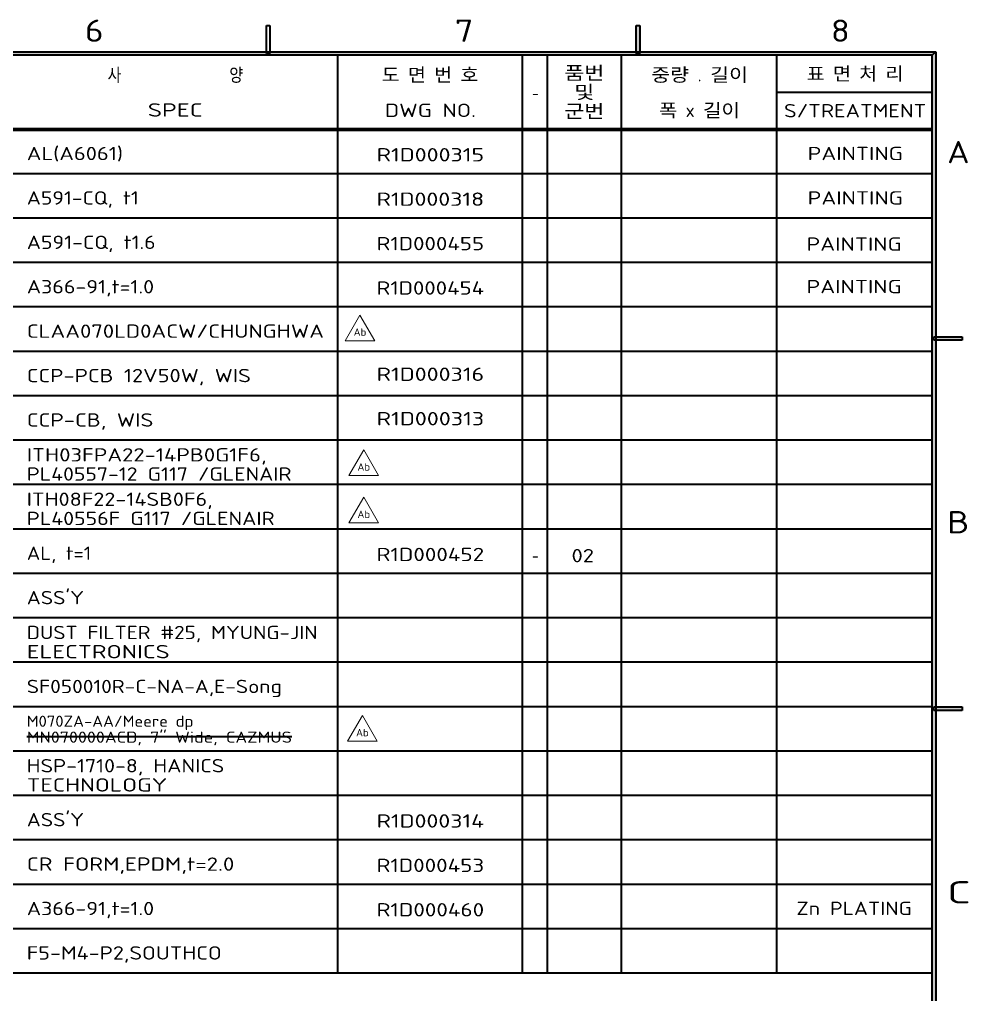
# Model space of a CAD drawing. Extents: x 23 to 417, y 3 to 294.
# Drawn here: x 286.4 to 414.7, y 159.9 to 291.6 of the extents above; entities that cross this region are included whole.
import ezdxf
from ezdxf.enums import TextEntityAlignment as Align

# ---------------------------------------------------------------- set-up
doc = ezdxf.new("R2010")
doc.units = 0
doc.layers.get('0').update_dxf_attribs({"lineweight": 13})
doc.layers.add('3', color=7, linetype='Continuous', lineweight=13)
doc.layers.add('5', color=7, linetype='Continuous', lineweight=13)
doc.styles.get("Standard").update_dxf_attribs({"font": 'isocp.shx'})

# ---------------------------------------------------------------- blocks, each defined once
blk = doc.blocks.new('BLOCK4001')
at = {"layer": '3', "color": 7, "lineweight": 13}
blk.add_text('A', height=3, dxfattribs=at).set_placement((411.78, 272.19), (414.82, 272.19), align=Align.FIT)
blk = doc.blocks.new('BLOCK4002')
at = {"layer": '3', "color": 7, "lineweight": 13}
blk.add_text('B', height=3, dxfattribs=at).set_placement((411.77, 222.19), (414.81, 222.19), align=Align.FIT)
blk = doc.blocks.new('BLOCK4003')
at = {"layer": '3', "color": 7, "lineweight": 13}
blk.add_text('C', height=3, dxfattribs=at).set_placement((411.77, 172.19), (415, 172.19), align=Align.FIT)
blk = doc.blocks.new('BLOCK4027')
at = {"layer": '3', "color": 7, "lineweight": 13}
blk.add_text('6', height=3, dxfattribs=at).set_placement((295.22, 288.59), (297.76, 288.59), align=Align.FIT)
blk = doc.blocks.new('BLOCK4029')
at = {"layer": '3', "color": 7, "lineweight": 13}
blk.add_text('7', height=3, dxfattribs=at).set_placement((345.22, 288.59), (347.76, 288.59), align=Align.FIT)
blk = doc.blocks.new('BLOCK4030')
at = {"layer": '3', "color": 7, "lineweight": 13}
blk.add_text('8', height=3, dxfattribs=at).set_placement((396.08, 288.59), (398.62, 288.59), align=Align.FIT)
blk = doc.blocks.new('BLOCK4055')
at = {"layer": '5', "color": 7, "lineweight": 13}
blk.add_text('DWG NO.', height=1.8, dxfattribs=at).set_placement((335.77, 278.43), (348.09, 278.43), align=Align.FIT)
blk = doc.blocks.new('BLOCK4056')
at = {"layer": '5', "color": 7, "lineweight": 13}
blk.add_text('도 면 번 호', height=1.8, dxfattribs=at).set_placement((335.34, 283.23), (348.43, 283.23), align=Align.FIT)
blk = doc.blocks.new('BLOCK4057')
at = {"layer": '5', "color": 7, "lineweight": 13}
blk.add_text('-', height=1.8, dxfattribs=at).set_placement((355.68, 280.76), (356.56, 280.76), align=Align.FIT)
blk = doc.blocks.new('BLOCK4058')
at = {"layer": '5', "color": 7, "lineweight": 13}
blk.add_text('사                 양', height=1.8, dxfattribs=at).set_placement((298.29, 283.22), (316.63, 283.22), align=Align.FIT)
blk = doc.blocks.new('BLOCK4059')
at = {"layer": '5', "color": 7, "lineweight": 13}
blk.add_text('SPEC', height=1.8, dxfattribs=at).set_placement((303.73, 278.48), (311.14, 278.48), align=Align.FIT)
blk = doc.blocks.new('BLOCK4060')
at = {"layer": '5', "color": 7, "lineweight": 13}
for s, p, p2 in [('품번', (360.04, 283.48), (365.44, 283.48)), ('및', (361.39, 280.89), (364.09, 280.89)), ('군번', (360.04, 278.31), (365.44, 278.31))]:
    blk.add_text(s, height=1.8, dxfattribs=at).set_placement(p, p2, align=Align.FIT)
blk = doc.blocks.new('BLOCK4061')
at = {"layer": '5', "color": 7, "lineweight": 13}
blk.add_text('폭 x 길이', height=1.8, dxfattribs=at).set_placement((372.82, 278.43), (383.76, 278.43), align=Align.FIT)
blk = doc.blocks.new('BLOCK4062')
at = {"layer": '5', "color": 7, "lineweight": 13}
blk.add_text('중량 . 길이', height=1.8, dxfattribs=at).set_placement((371.78, 283.23), (384.86, 283.23), align=Align.FIT)
blk = doc.blocks.new('BLOCK4063')
at = {"layer": '5', "color": 7, "lineweight": 13}
blk.add_text('표 면 처 리', height=1.8, dxfattribs=at).set_placement((392.8, 283.38), (405.89, 283.38), align=Align.FIT)
blk = doc.blocks.new('BLOCK4064')
at = {"layer": '5', "color": 7, "lineweight": 13}
blk.add_text('S/TREATMENT', height=1.8, dxfattribs=at).set_placement((389.73, 278.38), (408.96, 278.38), align=Align.FIT)
blk = doc.blocks.new('BLOCK4067')
at = {"layer": '5', "color": 7, "lineweight": 13}
blk.add_text('AL(A6061)', height=1.8, dxfattribs=at).set_placement((287.37, 272.6), (300.38, 272.6), align=Align.FIT)
blk = doc.blocks.new('BLOCK4071')
at = {"layer": '5', "color": 7, "lineweight": 13}
blk.add_text('PAINTING', height=1.8, dxfattribs=at).set_placement((392.93, 272.6), (405.79, 272.6), align=Align.FIT)
blk = doc.blocks.new('BLOCK4075')
at = {"layer": '5', "color": 7, "lineweight": 13}
blk.add_text('A591-CQ, t1', height=1.8, dxfattribs=at).set_placement((287.37, 266.6), (302.51, 266.6), align=Align.FIT)
blk = doc.blocks.new('BLOCK4076')
at = {"layer": '5', "color": 7, "lineweight": 13}
blk.add_text('PAINTING', height=1.8, dxfattribs=at).set_placement((392.93, 266.6), (405.79, 266.6), align=Align.FIT)
blk = doc.blocks.new('BLOCK4089')
at = {"layer": '5', "color": 7, "lineweight": 13}
blk.add_text('A591-CQ, t1.6', height=1.8, dxfattribs=at).set_placement((287.37, 260.6), (304.79, 260.6), align=Align.FIT)
blk = doc.blocks.new('BLOCK4090')
at = {"layer": '5', "color": 7, "lineweight": 13}
blk.add_text('A366-91,t=1.0', height=1.8, dxfattribs=at).set_placement((287.37, 254.6), (304.58, 254.6), align=Align.FIT)
blk = doc.blocks.new('BLOCK4093')
at = {"layer": '5', "color": 7, "lineweight": 13}
blk.add_text('CCP-CB, WIS', height=1.8, dxfattribs=at).set_placement((287.37, 236.6), (304.49, 236.6), align=Align.FIT)
blk = doc.blocks.new('BLOCK4094')
at = {"layer": '5', "color": 1, "lineweight": 13}
for s, p, p2 in [('ITH03FPA22-14PB0G1F6,', (287.37, 231.89), (319.79, 231.89)), ('PL40557-12 G117 /GLENAIR', (287.37, 229.3), (323.16, 229.3))]:
    blk.add_text(s, height=1.8, dxfattribs=at).set_placement(p, p2, align=Align.FIT)
blk = doc.blocks.new('BLOCK4098')
at = {"layer": '5', "color": 7, "lineweight": 13}
blk.add_text('CLAA070LD0ACW/CHUNGHWA', height=1.8, dxfattribs=at).set_placement((287.37, 248.6), (327.55, 248.6), align=Align.FIT)
blk = doc.blocks.new('BLOCK4099')
at = {"layer": '5', "color": 7, "lineweight": 13}
blk.add_text('CCP-PCB 12V50W, WIS', height=1.8, dxfattribs=at).set_placement((287.37, 242.6), (317.67, 242.6), align=Align.FIT)
blk = doc.blocks.new('BLOCK4101')
at = {"layer": '5', "color": 7, "lineweight": 13}
blk.add_text("ASS'Y", height=1.8, dxfattribs=at).set_placement((287.37, 212.6), (295.12, 212.6), align=Align.FIT)
blk = doc.blocks.new('BLOCK4102')
at = {"layer": '5', "color": 7, "lineweight": 13}
for s, p, p2 in [('DUST FILTER #25, MYUNG-JIN', (287.37, 207.89), (326.67, 207.89)), ('ELECTRONICS', (287.37, 205.3), (306.68, 205.3))]:
    blk.add_text(s, height=1.8, dxfattribs=at).set_placement(p, p2, align=Align.FIT)
blk = doc.blocks.new('BLOCK4105')
at = {"layer": '5', "color": 7, "lineweight": 13}
blk.add_text('AL, t=1', height=1.8, dxfattribs=at).set_placement((287.37, 218.6), (296.09, 218.6), align=Align.FIT)
blk = doc.blocks.new('BLOCK4116')
at = {"layer": '5', "color": 7, "lineweight": 13}
blk.add_text('SF050010R-C-NA-A,E-Song', height=1.8, dxfattribs=at).set_placement((287.37, 200.6), (321.87, 200.6), align=Align.FIT)
blk = doc.blocks.new('BLOCK4118')
at = {"layer": '5', "color": 1, "lineweight": 13}
for s, p, p2 in [('ITH08F22-14SB0F6,', (287.37, 225.89), (312.5, 225.89)), ('PL40556F G117 /GLENAIR', (287.37, 223.3), (320.88, 223.3))]:
    blk.add_text(s, height=1.8, dxfattribs=at).set_placement(p, p2, align=Align.FIT)
blk = doc.blocks.new('BLOCK4125')
at = {"layer": '5', "color": 1, "lineweight": 35}
blk.add_line((287.37, 194.76), (323.22, 194.76), dxfattribs=at)
at = {"layer": '5', "color": 1, "lineweight": 13}
for s, p, p2 in [('M070ZA-AA/Meere dp', (287.37, 196.05), (309.91, 196.05)), ('MN070000ACD, 7" Wide, CAZMUS', (287.37, 193.9), (323.22, 193.9))]:
    blk.add_text(s, height=1.5, dxfattribs=at).set_placement(p, p2, align=Align.FIT)
blk = doc.blocks.new('BLOCK4126')
at = {"layer": '5', "color": 7, "lineweight": 13}
blk.add_text('PAINTING', height=1.8, dxfattribs=at).set_placement((392.78, 260.36), (405.64, 260.36), align=Align.FIT)
blk = doc.blocks.new('BLOCK4130')
at = {"layer": '5', "color": 7, "lineweight": 13}
for s, p, p2 in [('HSP-1710-8, HANICS', (287.37, 189.89), (314.07, 189.89)), ('TECHNOLOGY', (287.37, 187.3), (306.36, 187.3))]:
    blk.add_text(s, height=1.8, dxfattribs=at).set_placement(p, p2, align=Align.FIT)
blk = doc.blocks.new('BLOCK4134')
at = {"layer": '5', "color": 7, "lineweight": 13}
blk.add_text("ASS'Y", height=1.8, dxfattribs=at).set_placement((287.37, 182.6), (295.12, 182.6), align=Align.FIT)
blk = doc.blocks.new('BLOCK4138')
at = {"layer": '5', "color": 7, "lineweight": 13}
blk.add_text('CR FORM,EPDM,t=2.0', height=1.8, dxfattribs=at).set_placement((287.37, 176.6), (315.43, 176.6), align=Align.FIT)
blk = doc.blocks.new('BLOCK4139')
at = {"layer": '5', "color": 7, "lineweight": 13}
blk.add_text('R1D000315', height=1.8, dxfattribs=at).set_placement((334.66, 272.43), (349.2, 272.43), align=Align.FIT)
blk = doc.blocks.new('BLOCK4140')
at = {"layer": '5', "color": 7, "lineweight": 13}
blk.add_text('R1D000318', height=1.8, dxfattribs=at).set_placement((334.66, 266.43), (349.2, 266.43), align=Align.FIT)
blk = doc.blocks.new('BLOCK4141')
at = {"layer": '5', "color": 7, "lineweight": 13}
blk.add_text('R1D000455', height=1.8, dxfattribs=at).set_placement((334.66, 260.43), (349.2, 260.43), align=Align.FIT)
blk = doc.blocks.new('BLOCK4142')
at = {"layer": '5', "color": 7, "lineweight": 13}
blk.add_text('R1D000454', height=1.8, dxfattribs=at).set_placement((334.66, 254.43), (349.2, 254.43), align=Align.FIT)
blk = doc.blocks.new('BLOCK4143')
at = {"layer": '5', "color": 7, "lineweight": 13}
blk.add_text('R1D000453', height=1.8, dxfattribs=at).set_placement((334.66, 176.43), (349.2, 176.43), align=Align.FIT)
blk = doc.blocks.new('BLOCK4144')
at = {"layer": '5', "color": 7, "lineweight": 13}
blk.add_text('R1D000314', height=1.8, dxfattribs=at).set_placement((334.66, 182.43), (349.2, 182.43), align=Align.FIT)
blk = doc.blocks.new('BLOCK4145')
at = {"layer": '5', "color": 7, "lineweight": 13}
blk.add_text('R1D000452', height=1.8, dxfattribs=at).set_placement((334.66, 218.43), (349.2, 218.43), align=Align.FIT)
blk = doc.blocks.new('BLOCK4146')
at = {"layer": '5', "color": 7, "lineweight": 13}
blk.add_text('-', height=1.8, dxfattribs=at).set_placement((355.68, 218.27), (356.56, 218.27), align=Align.FIT)
blk = doc.blocks.new('BLOCK4147')
at = {"layer": '5', "color": 7, "lineweight": 13}
blk.add_text('02', height=1.8, dxfattribs=at).set_placement((361.01, 218.27), (364.05, 218.27), align=Align.FIT)
blk = doc.blocks.new('BLOCK4148')
at = {"layer": '5', "color": 7, "lineweight": 13}
blk.add_text('R1D000313', height=1.8, dxfattribs=at).set_placement((334.66, 236.78), (349.2, 236.78), align=Align.FIT)
blk = doc.blocks.new('BLOCK4149')
at = {"layer": '5', "color": 7, "lineweight": 13}
blk.add_text('R1D000316', height=1.8, dxfattribs=at).set_placement((334.66, 242.78), (349.2, 242.78), align=Align.FIT)
blk = doc.blocks.new('BLOCK4150')
at = {"layer": '5', "color": 7, "lineweight": 13}
blk.add_text('PAINTING', height=1.8, dxfattribs=at).set_placement((392.78, 254.62), (405.64, 254.62), align=Align.FIT)
blk = doc.blocks.new('BLOCK4154')
at = {"layer": '5', "color": 7, "lineweight": 13}
blk.add_text('A366-91,t=1.0', height=1.8, dxfattribs=at).set_placement((287.37, 170.6), (304.58, 170.6), align=Align.FIT)
blk = doc.blocks.new('BLOCK4155')
at = {"layer": '5', "color": 7, "lineweight": 13}
blk.add_text('R1D000460', height=1.8, dxfattribs=at).set_placement((334.66, 170.43), (349.2, 170.43), align=Align.FIT)
blk = doc.blocks.new('BLOCK4156')
at = {"layer": '5', "color": 7, "lineweight": 13}
blk.add_text('Zn PLATING', height=1.8, dxfattribs=at).set_placement((391.41, 170.62), (407.01, 170.62), align=Align.FIT)
blk = doc.blocks.new('BLOCK4160')
at = {"layer": '5', "color": 7, "lineweight": 13}
blk.add_text('F5-M4-P2,SOUTHCO', height=1.8, dxfattribs=at).set_placement((287.37, 164.6), (313.72, 164.6), align=Align.FIT)
blk = doc.blocks.new('BLOCK4163')
at = {"layer": '3', "color": 7, "lineweight": 5}
blk.add_solid([(410.24, 9.76), (409.76, 10.24), (410.24, 287.24), (409.76, 286.76)], dxfattribs=at)
blk = doc.blocks.new('BLOCK4164')
at = {"layer": '3', "color": 7, "lineweight": 5}
blk.add_solid([(410.24, 287.24), (409.76, 286.76), (30, 287.24), (30, 286.76)], dxfattribs=at)
blk = doc.blocks.new('BLOCK4165')
at = {"layer": '3', "color": 7, "lineweight": 5}
blk.add_solid([(413.81, 248.74), (413.81, 248.26), (410.01, 248.74), (410.01, 248.26)], dxfattribs=at)
blk = doc.blocks.new('BLOCK4166')
at = {"layer": '3', "color": 7, "lineweight": 5}
blk.add_solid([(413.8, 198.74), (413.8, 198.26), (410, 198.74), (410, 198.26)], dxfattribs=at)
blk = doc.blocks.new('BLOCK4183')
at = {"layer": '3', "color": 3, "lineweight": 5}
blk.add_solid([(370.24, 290.8), (369.76, 290.8), (370.24, 287), (369.76, 287)], dxfattribs=at)
blk = doc.blocks.new('BLOCK4257')
at = {"layer": '3', "color": 7, "lineweight": 5}
blk.add_solid([(370.24, 290.8), (369.76, 290.8), (370.24, 287), (369.76, 287)], dxfattribs=at)
blk = doc.blocks.new('BLOCK4778')
at = {"color": 1, "lineweight": 13}
blk.add_lwpolyline([(83.59, 95.36), (87.59, 95.36), (85.59, 98.83)], close=True, dxfattribs=at)
blk.add_text('Ab', height=1, dxfattribs=at).set_placement((84.74, 96.03), (86.44, 96.03), align=Align.FIT)
blk = doc.blocks.new('BLOCK4779')
at = {"color": 1, "lineweight": 13}
blk.add_lwpolyline([(83.91, 41.24), (87.92, 41.24), (85.92, 44.71)], close=True, dxfattribs=at)
blk.add_text('Ab', height=1, dxfattribs=at).set_placement((85.06, 41.92), (86.77, 41.92), align=Align.FIT)
blk = doc.blocks.new('BLOCK4781')
at = {"color": 1, "lineweight": 13}
blk.add_lwpolyline([(84.1, 77.14), (88.11, 77.14), (86.11, 80.61)], close=True, dxfattribs=at)
blk.add_text('Ab', height=1, dxfattribs=at).set_placement((85.25, 77.81), (86.96, 77.81), align=Align.FIT)
blk = doc.blocks.new('BLOCK4782')
at = {"color": 1, "lineweight": 13}
blk.add_lwpolyline([(84.1, 70.74), (88.11, 70.74), (86.11, 74.21)], close=True, dxfattribs=at)
blk.add_text('Ab', height=1, dxfattribs=at).set_placement((85.25, 71.41), (86.96, 71.41), align=Align.FIT)

msp = doc.modelspace()

# ---------------------------------------------------------------- linework, layer by layer
at = {"color": 7, "lineweight": 35, "ltscale": 0.011875}
msp.add_line((319.7625, 287), (320.2375, 287), dxfattribs=at)
at = {"color": 7, "lineweight": 35}
for p, q in [((329.4025, 162.7625), (329.4025, 286.7625)), ((354.4025, 162.7625), (354.4025, 286.7625)), ((354.4025, 252.7625), (354.4025, 286.7625)), ((357.7625, 162.7625), (357.7625, 286.7625)), ((367.7625, 162.7625), (367.7625, 286.7625)), ((367.7625, 252.7625), (367.7625, 286.7625)), ((409.7625, 276.7625), (221.4025, 276.7625)), ((409.7625, 270.7625), (221.4025, 270.7625)), ((409.7625, 264.7625), (221.4025, 264.7625)), ((409.7625, 258.7625), (221.4025, 258.7625)), ((409.7625, 252.7625), (221.4025, 252.7625)), ((409.7625, 246.7625), (221.4025, 246.7625)), ((409.7625, 240.7625), (221.4025, 240.7625)), ((409.7625, 234.7625), (221.4025, 234.7625)), ((409.7625, 228.7625), (221.4025, 228.7625)), ((409.7625, 222.7625), (221.4025, 222.7625)), ((409.7625, 216.7625), (221.4025, 216.7625)), ((409.7625, 210.7625), (221.4025, 210.7625)), ((409.7625, 204.7625), (221.4025, 204.7625)), ((409.7625, 198.7625), (221.4025, 198.7625)), ((409.7625, 192.7625), (221.4025, 192.7625)), ((409.7625, 186.7625), (221.4025, 186.7625)), ((409.7625, 180.7625), (221.4025, 180.7625)), ((409.7625, 174.7625), (221.4025, 174.7625)), ((409.7625, 168.7625), (221.4025, 168.7625)), ((409.7625, 162.7625), (221.4025, 162.7625))]:
    msp.add_line(p, q, dxfattribs=at)
at = {"color": 7, "lineweight": 140}
msp.add_line((241.4025, 276.7625), (409.7625, 276.7625), dxfattribs=at)
at = {"layer": '3', "color": 7, "lineweight": 35, "ltscale": 0.095}
for p, q in [((319.7625, 287), (319.7625, 290.8)), ((320.2375, 290.8), (320.2375, 287)), ((369.7625, 287), (369.7625, 290.8)), ((370.2375, 290.8), (370.2375, 287)), ((410.0062, 248.7375), (413.8062, 248.7375)), ((413.8062, 248.2625), (410.0062, 248.2625)), ((410, 198.7375), (413.8, 198.7375)), ((413.8, 198.2625), (410, 198.2625))]:
    msp.add_line(p, q, dxfattribs=at)
at = {"layer": '3', "color": 7, "lineweight": 35, "ltscale": 0.011875}
for p, q in [((319.7625, 290.8), (320.2375, 290.8)), ((369.7625, 290.8), (370.2375, 290.8)), ((370.2375, 287), (369.7625, 287)), ((410.0062, 248.2625), (410.0062, 248.7375)), ((413.8062, 248.7375), (413.8062, 248.2625)), ((410, 198.2625), (410, 198.7375)), ((413.8, 198.7375), (413.8, 198.2625))]:
    msp.add_line(p, q, dxfattribs=at)
at = {"layer": '3', "color": 7, "lineweight": 35}
for p, q in [((30, 287.2375), (410.2375, 287.2375)), ((410.2375, 287.2375), (410.2375, 9.7625)), ((409.7625, 286.7625), (30, 286.7625)), ((388.7625, 162.7625), (388.7625, 286.7625)), ((409.7625, 10.2375), (409.7625, 286.7625)), ((409.7625, 281.7625), (388.7625, 281.7625))]:
    msp.add_line(p, q, dxfattribs=at)
at = {"layer": '3', "color": 7, "lineweight": 35, "ltscale": 0.016794}
for p, q in [((410.2375, 287.2375), (409.7625, 286.7625)), ((409.7625, 286.7625), (410.2375, 287.2375))]:
    msp.add_line(p, q, dxfattribs=at)

# ---------------------------------------------------------------- block references
at = {"lineweight": 0}
for name in ['BLOCK4778', 'BLOCK4781', 'BLOCK4782', 'BLOCK4779']:
    msp.add_blockref(name, (246.822, 152.8508), dxfattribs=at)
at = {"layer": '3', "lineweight": 0}
for name in ['BLOCK4027', 'BLOCK4029', 'BLOCK4030', 'BLOCK4183', 'BLOCK4257', 'BLOCK4164', 'BLOCK4163', 'BLOCK4001', 'BLOCK4165', 'BLOCK4002', 'BLOCK4166', 'BLOCK4003']:
    msp.add_blockref(name, (0, 0), dxfattribs=at)
at = {"layer": '5', "lineweight": 0}
for name in ['BLOCK4058', 'BLOCK4056', 'BLOCK4060', 'BLOCK4062', 'BLOCK4063', 'BLOCK4057', 'BLOCK4059', 'BLOCK4055', 'BLOCK4061', 'BLOCK4064', 'BLOCK4067', 'BLOCK4139', 'BLOCK4071', 'BLOCK4075', 'BLOCK4140', 'BLOCK4076', 'BLOCK4089', 'BLOCK4141', 'BLOCK4126', 'BLOCK4090', 'BLOCK4142', 'BLOCK4150', 'BLOCK4098', 'BLOCK4099', 'BLOCK4149', 'BLOCK4148', 'BLOCK4093', 'BLOCK4094', 'BLOCK4118', 'BLOCK4105', 'BLOCK4145', 'BLOCK4147', 'BLOCK4146', 'BLOCK4101', 'BLOCK4102', 'BLOCK4116', 'BLOCK4125', 'BLOCK4130', 'BLOCK4134', 'BLOCK4144', 'BLOCK4138', 'BLOCK4143', 'BLOCK4154', 'BLOCK4155', 'BLOCK4156', 'BLOCK4160']:
    msp.add_blockref(name, (0, 0), dxfattribs=at)

doc.saveas('drawing.dxf')
